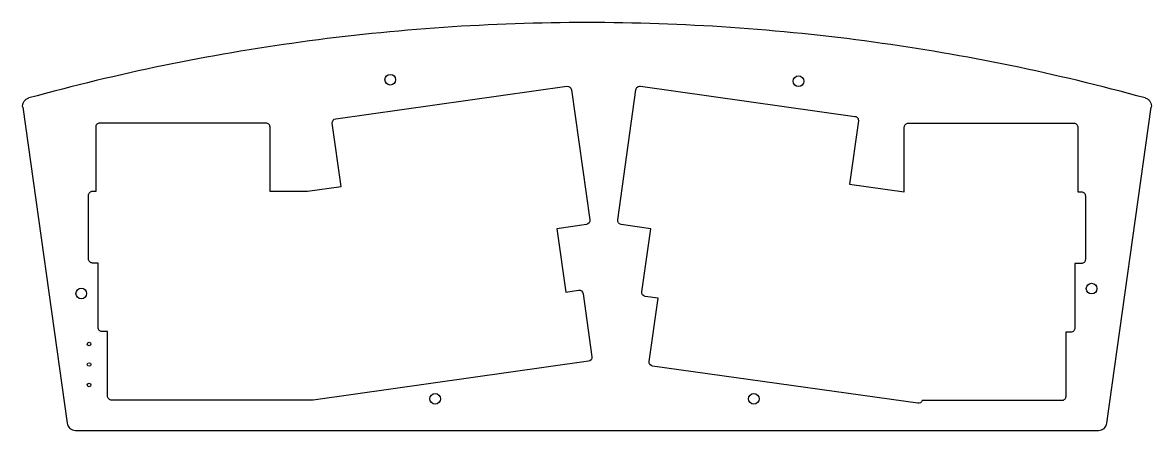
# Model space of a CAD drawing. Extents: x -299 to 18, y -4 to 111.
import ezdxf

# ---------------------------------------------------------------- set-up
doc = ezdxf.new("R2010")
doc.units = 0
doc.header["$MEASUREMENT"] = 0
doc.layers.get('0').update_dxf_attribs({"linetype": 'CONTINUOUS'})

msp = doc.modelspace()

# ---------------------------------------------------------------- linework, layer by layer
for p, q in [((-298.63, 86.73), (-286.17, -1.92)), ((5.58, -1.92), (18.04, 86.73)), ((-283.81, -3.97), (3.23, -3.97))]:
    msp.add_line(p, q)
for points in [[(-146.28, 34.88), (-142.69, 35.39, -0.414199), (-141.41, 34.42), (-138.92, 16.72, -0.414136), (-139.89, 15.43), (-217.14, 4.55, -0.034999), (-217.3, 4.54), (-273.69, 4.54, -0.414214), (-274.82, 5.68), (-274.82, 23.78), (-276.35, 23.78, -0.414214), (-277.49, 24.92), (-277.49, 43.02), (-279.02, 43.02, -0.414214), (-280.16, 44.16), (-280.16, 62.04, -0.414214), (-279.02, 63.17), (-278.06, 63.17), (-278.06, 81.27, -0.414214), (-276.92, 82.41), (-230.47, 82.41, -0.414214), (-229.33, 81.27), (-229.33, 63.17), (-218.74, 63.17), (-209.27, 64.5), (-211.76, 82.24, -0.414199), (-210.79, 83.53), (-145.93, 92.64, -0.414204), (-144.65, 91.68), (-139.51, 55.11, -0.414197), (-140.48, 53.83), (-148.78, 52.66)], [(-120.37, 33.13), (-123.94, 33.63, -0.414205), (-124.91, 34.92), (-122.42, 52.66), (-130.72, 53.83, -0.414161), (-131.69, 55.11), (-126.55, 91.68, -0.414224), (-125.27, 92.64), (-65.12, 84.19, -0.41423), (-64.15, 82.91), (-66.65, 65.17), (-51.27, 63.01), (-51.27, 81.12, -0.414214), (-50.13, 82.26), (-3.68, 82.26, -0.414214), (-2.55, 81.12), (-2.55, 63.02), (-1.59, 63.02, -0.414214), (-0.45, 61.88), (-0.45, 44.01, -0.414214), (-1.59, 42.87), (-3.4, 42.87), (-3.4, 24.77, -0.414214), (-4.54, 23.63), (-5.97, 23.63), (-5.97, 5.53, -0.414214), (-7.11, 4.39), (-46.22, 4.39, -0.355001), (-47.45, 3.65), (-121.88, 14.09, -0.414071), (-122.85, 15.38)]]:
    msp.add_lwpolyline(points, format="xyb", close=True)
for centre, radius in [((-195.49, 94.47), 1.5), ((-80.95, 94.05), 1.5), ((-282.19, 34.46), 1.5), ((1.3, 35.83), 1.5), ((-280, 20.29), 0.5), ((-280, 14.54), 0.5), ((-280, 8.79), 0.5), ((-182.91, 4.9), 1.5), ((-93.48, 4.9), 1.5)]:
    msp.add_circle(centre, radius)
for centre, start, end in [((-283.81, -1.59), 188, 270), ((3.23, -1.59), 270, 352)]:
    msp.add_arc(centre, 2.38, start, end)
for points, knots in [([(-140.29, 110.51), (-167.18, 110.51), (-194.04, 108.68), (-246.4, 101.48), (-271.87, 96.25), (-296.9, 89.35)], [-16.132479, -16.132479, -16.132479, -16.132479, -8.06624, -8.06624, -0.275198, -0.275198, -0.275198, -0.275198]), ([(16.32, 89.35), (-8.72, 96.25), (-34.18, 101.48), (-86.55, 108.68), (-113.41, 110.51), (-140.29, 110.51)], [-15.857281, -15.857281, -15.857281, -15.857281, -8.06624, -8.06624, 0, 0, 0, 0]), ([(-298.63, 86.73), (-298.67, 87.04), (-298.65, 87.35), (-298.5, 87.95), (-298.36, 88.23), (-298.02, 88.69), (-297.83, 88.88), (-297.4, 89.17), (-297.16, 89.28), (-296.9, 89.35)], [0, 0, 0, 0, 0.0927781, 0.0927781, 0.1855561, 0.1855561, 0.2644661, 0.2644661, 0.343376, 0.343376, 0.343376, 0.343376]), ([(16.32, 89.35), (16.62, 89.27), (16.9, 89.13), (17.39, 88.75), (17.59, 88.52), (17.88, 88.02), (17.97, 87.78), (18.07, 87.26), (18.08, 86.99), (18.04, 86.73)], [0, 0, 0, 0, 0.0927781, 0.0927781, 0.1855561, 0.1855561, 0.2644661, 0.2644661, 0.343376, 0.343376, 0.343376, 0.343376])]:
    msp.add_open_spline(points, degree=3, knots=knots)

doc.saveas('drawing.dxf')
